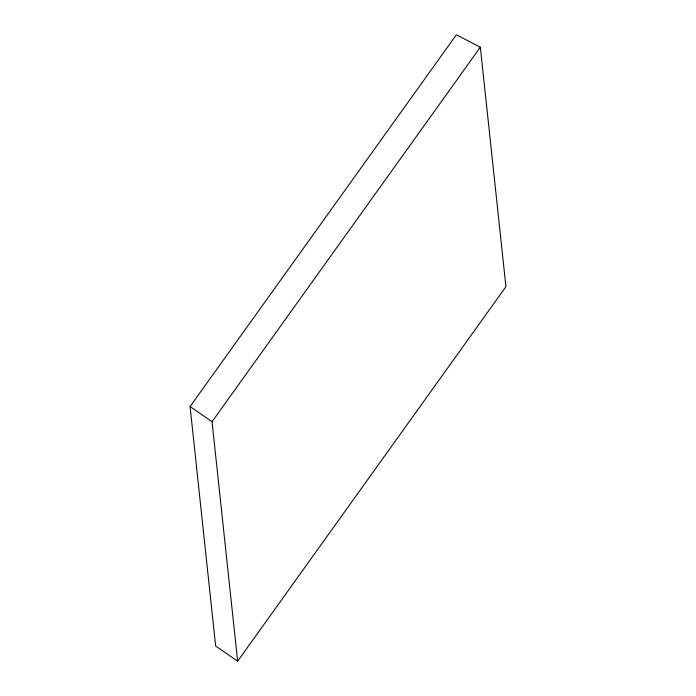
<?xml version="1.0" encoding="UTF-8"?>
<svg xmlns="http://www.w3.org/2000/svg" width="696" height="696" viewBox="0 0 696 696"><rect width="100%" height="100%" fill="white"/><g stroke="black" fill="none" stroke-linecap="round" stroke-linejoin="round"><path stroke-width="1.04" d="M190.069 406.551L456.367 34.8L480.344 47.197L505.931 286.674L237.64 661.2L215.656 646.027L190.069 406.551L212.045 421.724L237.64 661.2M212.045 421.724L480.344 47.197"/></g></svg>
